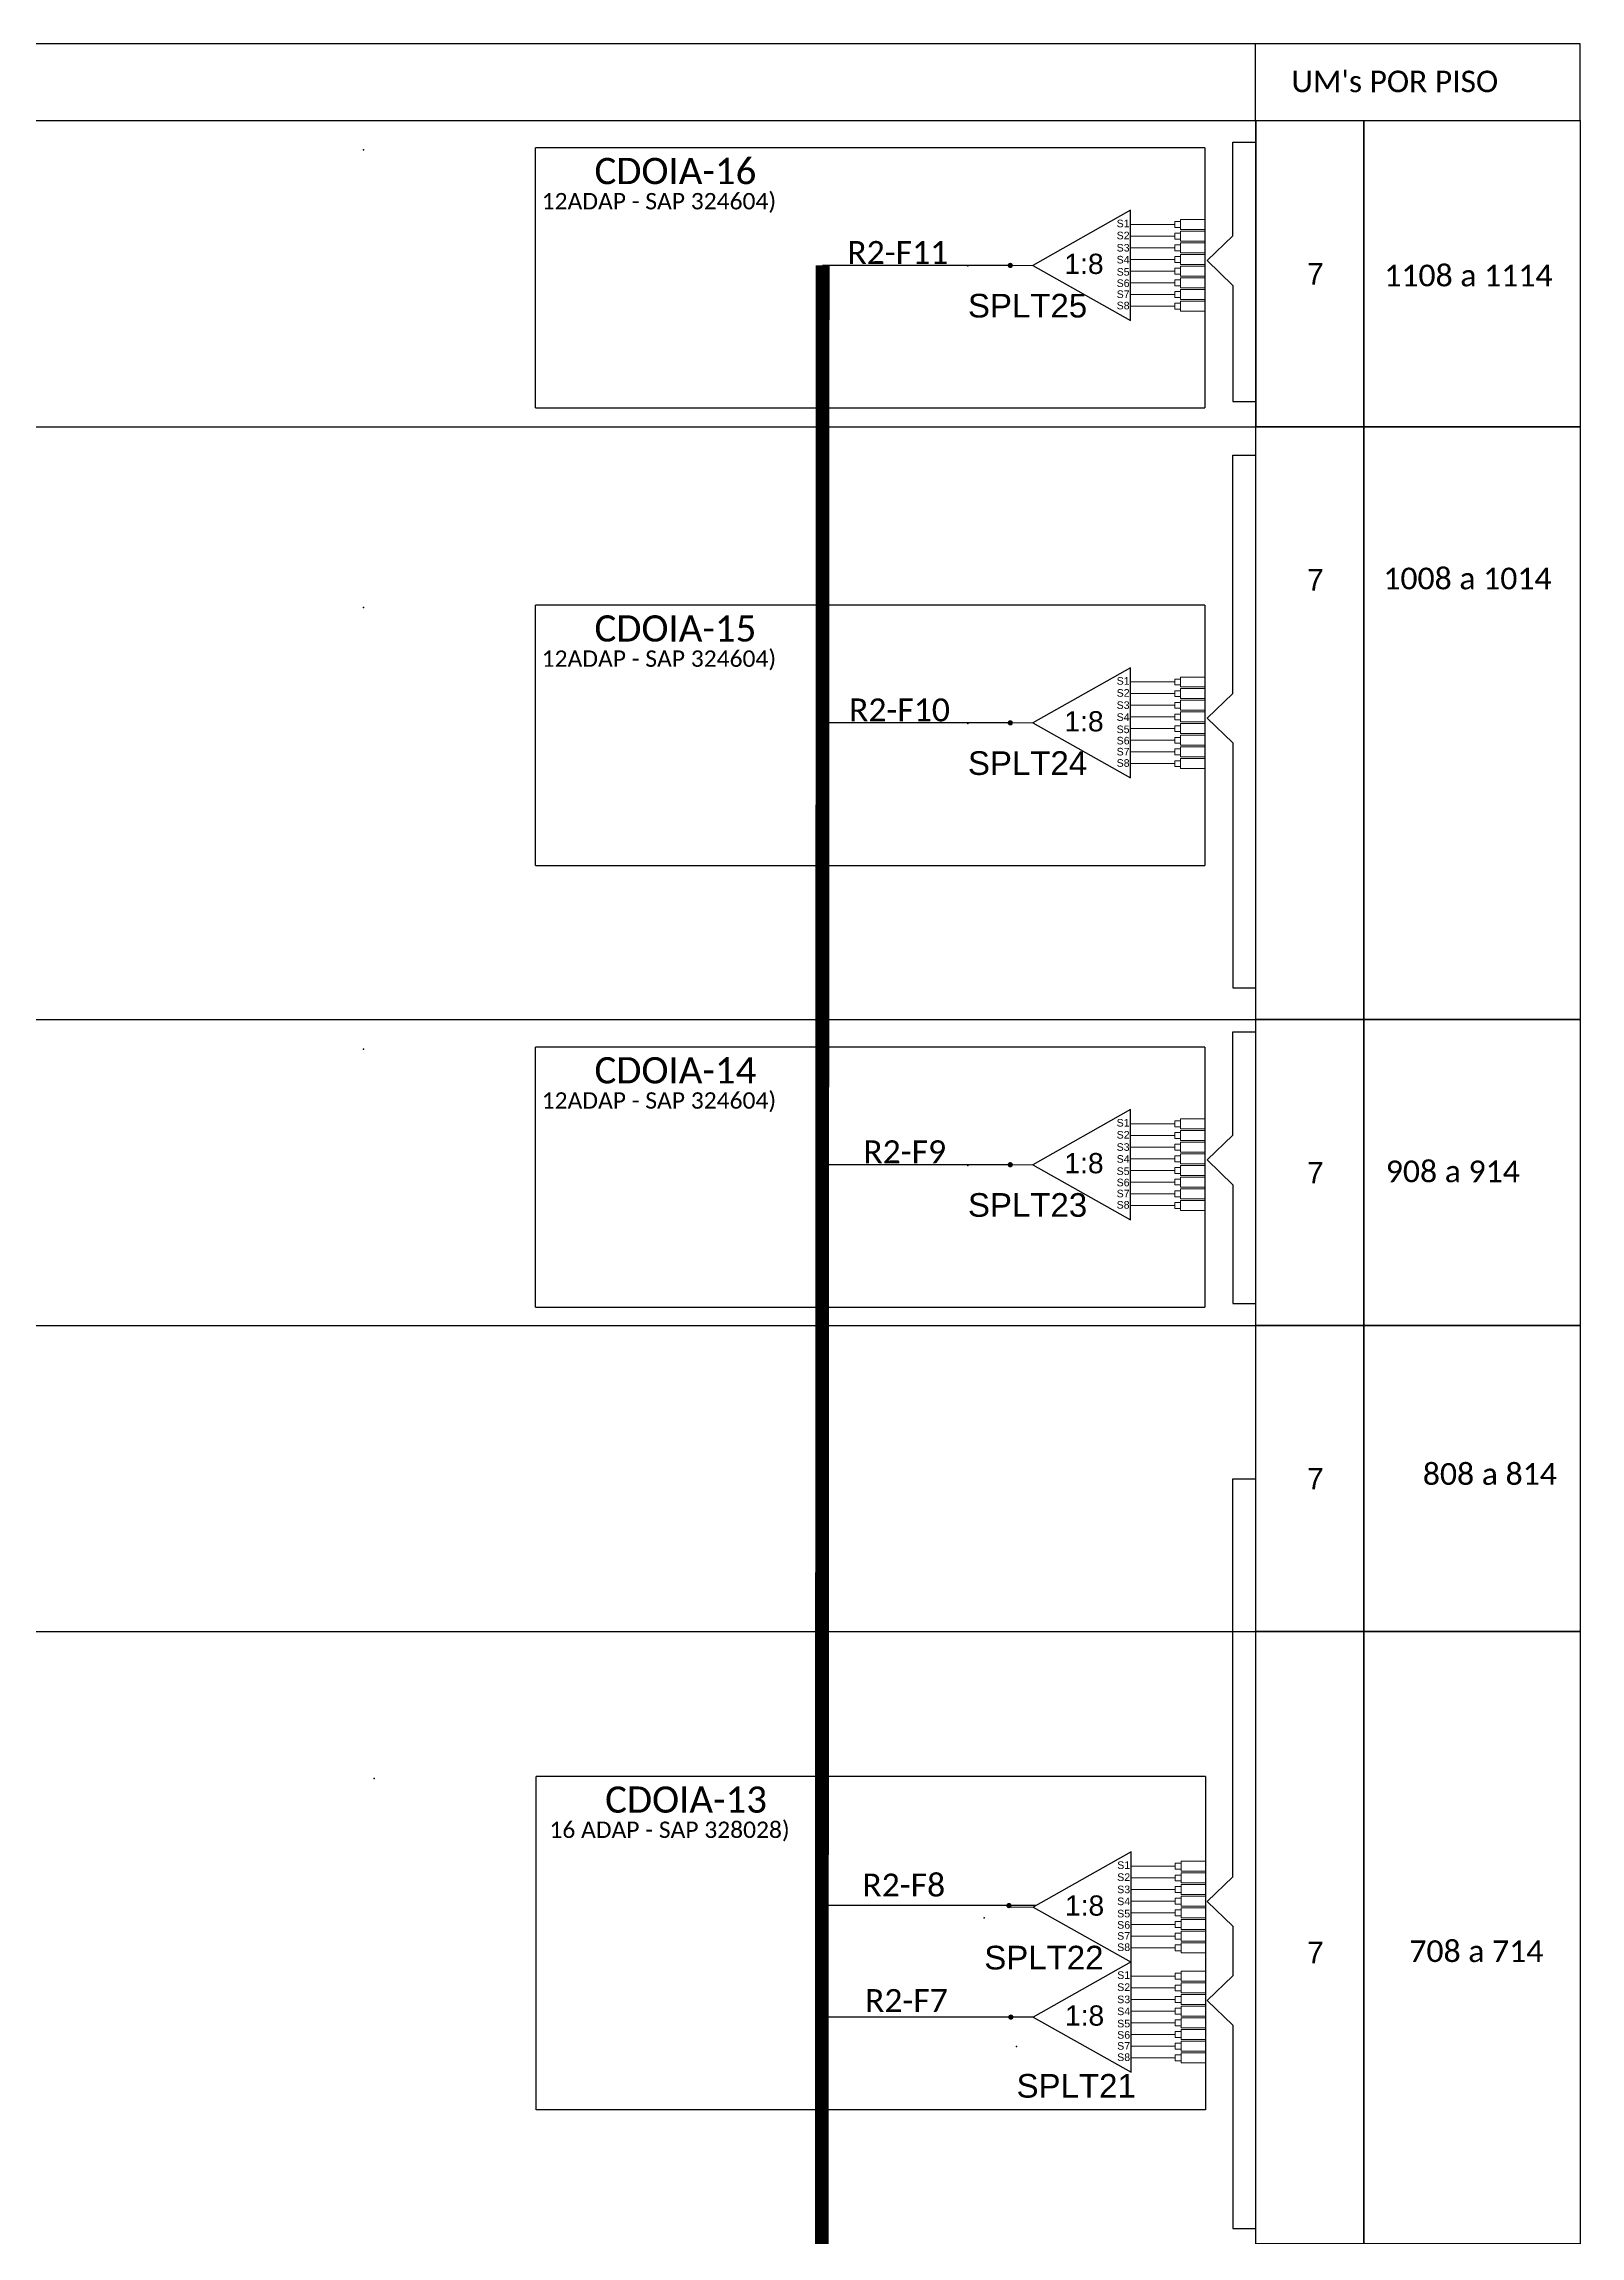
# Model space of a CAD drawing. Header units: metres. Extents: x -203 to 1885, y -55 to 636.
# Drawn here: x 683.3 to 764.1, y 150.8 to 266.2 of the extents above; entities that cross this region are included whole.
import ezdxf
from ezdxf.enums import TextEntityAlignment as Align

# ---------------------------------------------------------------- set-up
doc = ezdxf.new("R2010")
doc.units = ezdxf.units.M
doc.styles.add('ARIAL', font='arial.ttf')
doc.styles.add('WMF-Calibri0', font='calibri.ttf')

# ---------------------------------------------------------------- blocks, each defined once
blk = doc.blocks.new('SPLT_1-8_SC-APC')
at = {"color": 1}
blk.add_lwpolyline([(-7.37, -2.1), (-17.04, -7.55), (-7.37, -13), (-7.37, -2.1)], dxfattribs=at)
at = {"color": 3, "lineweight": 0}
for points in [[(-2.99, -3.51), (-7.37, -3.51)], [(-2.41, -3.02), (-2.41, -4)], [(-2.41, -3.02), (0, -3.02)], [(-2.41, -4), (0, -4)], [(-2.41, -4.17), (-2.41, -5.16)], [(-2.41, -4.17), (0, -4.17)], [(-7.37, -4.66), (-2.99, -4.66)], [(-7.37, -5.82), (-2.99, -5.82)], [(-2.41, -5.16), (0, -5.16)], [(-2.41, -5.32), (-2.41, -6.31)], [(-2.41, -5.32), (0, -5.32)], [(-2.41, -6.31), (0, -6.31)], [(-2.41, -6.48), (-2.41, -7.46)], [(-2.41, -6.48), (0, -6.48)], [(-7.37, -6.97), (-2.99, -6.97)], [(-7.37, -8.12), (-2.99, -8.12)], [(-2.41, -7.46), (0, -7.46)], [(-2.41, -7.63), (-2.41, -8.62)], [(-2.41, -7.63), (0, -7.63)], [(-2.41, -8.62), (0, -8.62)], [(-7.37, -9.28), (-2.99, -9.28)], [(-7.37, -10.43), (-2.99, -10.43)], [(-2.41, -8.78), (-2.41, -9.77)], [(-2.41, -8.78), (0, -8.78)], [(-2.41, -9.77), (0, -9.77)], [(-2.41, -9.94), (-2.41, -10.92)], [(-2.41, -9.94), (0, -9.94)], [(-7.37, -11.58), (-2.99, -11.58)], [(-2.41, -10.92), (0, -10.92)], [(-2.41, -11.09), (-2.41, -12.08)], [(-2.41, -11.09), (0, -11.09)], [(-2.41, -12.08), (0, -12.08)]]:
    blk.add_lwpolyline(points, dxfattribs=at)
for points in [[(-2.99, -3.22), (-2.41, -3.22), (-2.41, -3.8), (-2.99, -3.8)], [(-2.99, -4.38), (-2.41, -4.38), (-2.41, -4.95), (-2.99, -4.95)], [(-2.99, -5.53), (-2.41, -5.53), (-2.41, -6.1), (-2.99, -6.1)], [(-2.99, -6.68), (-2.41, -6.68), (-2.41, -7.26), (-2.99, -7.26)], [(-2.99, -7.84), (-2.41, -7.84), (-2.41, -8.41), (-2.99, -8.41)], [(-2.99, -8.99), (-2.41, -8.99), (-2.41, -9.56), (-2.99, -9.56)], [(-2.99, -10.14), (-2.41, -10.14), (-2.41, -10.72), (-2.99, -10.72)], [(-2.99, -11.3), (-2.41, -11.3), (-2.41, -11.87), (-2.99, -11.87)]]:
    blk.add_lwpolyline(points, close=True, dxfattribs=at)
at = {"color": 1, "lineweight": 0}
blk.add_lwpolyline([(-17.04, -7.55), (-19.26, -7.55)], dxfattribs=at)
at = {"color": 1, "style": 'ARIAL'}
for s, height, p in [('S1', 0.75, (-8.74, -3.78)), ('S2', 0.75, (-8.74, -4.97)), ('1:8', 2, (-13.91, -8.4)), ('S3', 0.75, (-8.74, -6.18)), ('S4', 0.75, (-8.74, -7.36)), ('S5', 0.75, (-8.74, -8.57)), ('S6', 0.75, (-8.74, -9.69)), ('S7', 0.75, (-8.74, -10.78)), ('S8', 0.75, (-8.74, -11.9))]:
    blk.add_text(s, height=height, dxfattribs=at).set_placement(p)
blk = doc.blocks.new('SPLITTER_')
blk.add_point((0, 0))
at = {"style": 'ARIAL', "flags": 4}
blk.add_attdef('SPLT', (0, -3.26), '', height=1.5, dxfattribs=at)
blk = doc.blocks.new('A$C415C251F')
at = {"color": 3}
blk.add_point((0, 0), dxfattribs=at)
blk = doc.blocks.new('LEG_CDOIA8_C-SPLT_ESQ')
at = {"color": 3, "extrusion": (0, 0, -1), "xscale": -1, "zscale": -1}
blk.add_blockref('A$C415C251F', (0, 0), dxfattribs=at)
at = {"color": 1, "style": 'WMF-Calibri0', "flags": 4}
blk.add_attdef('CDO', (21.44, -2.61), '', height=2, dxfattribs=at)
blk.add_attdef('MODELO', text='', height=1.5, dxfattribs=at).set_placement((22.54, -4.54), align=Align.CENTER)
at = {"style": 'ARIAL', "flags": 4}
blk.add_attdef('SPLITAGEM', text='', height=1.5, dxfattribs=at).set_placement((18.61, -12.59), align=Align.CENTER)

msp = doc.modelspace()

# ---------------------------------------------------------------- hatches: boundary and pattern name
h = msp.add_hatch(color=3)
h.dxf.hatch_style = 1
edge = h.paths.add_edge_path()
edge.add_arc((734.14, 254.56), 0.14, 0, 360)
h = msp.add_hatch(color=3)
h.dxf.hatch_style = 1
edge = h.paths.add_edge_path()
edge.add_arc((734.14, 230.48), 0.14, 0, 360)
h = msp.add_hatch(color=3)
h.dxf.hatch_style = 1
edge = h.paths.add_edge_path()
edge.add_arc((734.14, 207.22), 0.14, 0, 360)
h = msp.add_hatch(color=3)
h.dxf.hatch_style = 1
edge = h.paths.add_edge_path()
edge.add_arc((734.07, 168.22), 0.14, 0, 360)
h = msp.add_hatch(color=3)
h.dxf.hatch_style = 1
edge = h.paths.add_edge_path()
edge.add_arc((734.17, 162.35), 0.14, 0, 360)

# ---------------------------------------------------------------- linework, layer by layer
for p, q in [((764.14, 266.22), (747.05, 266.22)), ((764.14, 262.18), (764.14, 266.22)), ((630.48, 262.18), (747.06, 262.18)), ((747.06, 262.18), (747.06, 246.07)), ((553.27, 246.07), (747.06, 246.07)), ((558.96, 246.07), (747.06, 246.07)), ((553.27, 214.86), (747.06, 214.86)), ((558.96, 214.86), (747.06, 214.86)), ((553.27, 198.75), (747.06, 198.75)), ((558.96, 198.75), (747.06, 198.75)), ((553.27, 182.64), (747.06, 182.64)), ((558.96, 182.64), (747.06, 182.64))]:
    msp.add_line(p, q)
for points in [[(747.05, 266.22), (558.96, 266.22)], [(747.05, 262.18), (747.05, 266.22)]]:
    msp.add_lwpolyline(points)
for points in [[(747.06, 262.18), (752.76, 262.18), (752.76, 246.07), (747.06, 246.07)], [(752.76, 262.18), (764.14, 262.18), (764.14, 246.07), (752.76, 246.07)], [(747.06, 246.07), (752.76, 246.07), (752.76, 214.86), (747.06, 214.86)], [(752.76, 246.07), (764.14, 246.07), (764.14, 214.86), (752.76, 214.86)], [(747.06, 214.86), (752.76, 214.86), (752.76, 198.75), (747.06, 198.75)], [(752.76, 214.86), (764.14, 214.86), (764.14, 198.75), (752.76, 198.75)], [(747.06, 198.75), (752.76, 198.75), (752.76, 182.64), (747.06, 182.64)], [(752.76, 198.75), (764.14, 198.75), (764.14, 182.64), (752.76, 182.64)], [(747.06, 182.64), (752.76, 182.64), (752.76, 150.42), (747.06, 150.42)], [(752.76, 182.64), (764.14, 182.64), (764.14, 150.42), (752.76, 150.42)]]:
    msp.add_lwpolyline(points, close=True)
at = {"color": 3}
for points in [[(745.85, 256.12), (745.85, 261.05), (747.06, 261.05)], [(745.85, 256.12), (744.5, 254.82), (745.85, 253.51)], [(745.85, 253.51), (745.85, 247.39), (747.06, 247.39)], [(745.85, 232.03), (745.85, 244.58), (747.06, 244.58)], [(745.85, 232.03), (744.5, 230.73), (745.85, 229.43)], [(745.85, 229.43), (745.85, 216.53), (747.06, 216.53)], [(745.85, 208.77), (745.85, 214.21), (747.06, 214.21)], [(745.85, 208.77), (744.5, 207.47), (745.85, 206.17)], [(745.85, 206.17), (745.85, 199.91), (747.06, 199.91)], [(745.85, 169.73), (745.85, 190.69), (747.06, 190.69)], [(745.85, 169.73), (744.5, 168.43), (745.85, 167.13)], [(745.85, 167.13), (745.85, 164.53)], [(745.85, 164.53), (744.5, 163.23), (745.85, 161.93)], [(745.85, 161.93), (745.85, 151.22), (747.06, 151.22)]]:
    msp.add_lwpolyline(points, dxfattribs=at)
at = {"color": 1}
for points in [[(709.15, 247.06), (709.15, 260.75)], [(744.39, 260.75), (709.15, 260.75)], [(744.39, 260.75), (744.39, 247.06)], [(709.15, 247.06), (744.39, 247.06)], [(709.15, 222.98), (709.15, 236.67)], [(744.39, 236.67), (709.15, 236.67)], [(744.39, 236.67), (744.39, 222.98)], [(709.15, 222.98), (744.39, 222.98)], [(709.15, 199.72), (709.15, 213.41)], [(744.39, 213.41), (709.15, 213.41)], [(744.39, 213.41), (744.39, 199.72)], [(709.15, 199.72), (744.39, 199.72)], [(709.18, 157.47), (709.18, 175.02)], [(744.42, 175.02), (709.18, 175.02)], [(744.42, 175.02), (744.42, 157.47)], [(744.42, 157.47), (709.18, 157.47)]]:
    msp.add_lwpolyline(points, dxfattribs=at)
at = {"color": 6, "const_width": 0.726}
msp.add_lwpolyline([(724.16, 24.34), (724.26, 254.56)], dxfattribs=at)
at = {"color": 6}
for points in [[(734.14, 254.56), (724.26, 254.56)], [(734.14, 230.48), (724.26, 230.48)], [(734.14, 207.22), (724.26, 207.22)], [(735.48, 168.22), (724.16, 168.22)], [(735.36, 162.35), (724.26, 162.35)]]:
    msp.add_lwpolyline(points, dxfattribs=at)

# ---------------------------------------------------------------- block references
at = {"color": 1}
ref = msp.add_blockref('LEG_CDOIA8_C-SPLT_ESQ', (700.08, 260.64), dxfattribs=dict(at, xscale=0.6897623040001566, yscale=0.6897623040001584, zscale=0.6897623040001567))
ref.add_attrib('CDO', 'CDOIA-16', (712.25, 258.84), dxfattribs={"color": 1, "height": 1.38, "style": 'WMF-Calibri0'})
ref.add_attrib('MODELO', '12ADAP - SAP 324604)', dxfattribs={"color": 1, "height": 0.8622, "style": 'WMF-Calibri0'}).set_placement((715.64, 257.51), align=Align.CENTER)
at = {"color": 3, "xscale": 0.532102348800001, "yscale": 0.5321023488000023, "zscale": 0.532102348800001}
for p in [(744.39, 258.58), (744.39, 234.5), (744.39, 211.24), (744.42, 172.16), (744.42, 166.37)]:
    msp.add_blockref('SPLT_1-8_SC-APC', p, dxfattribs=at)
ref = msp.add_blockref('SPLITTER_', (731.91, 254.53), dxfattribs=dict(xscale=0.8294400000001887, yscale=0.82944000000019, zscale=0.8294400000001886))
ref.add_attrib('SPLT', 'SPLT25', (731.91, 251.82), dxfattribs={"height": 1.244, "style": 'ARIAL'})
at = {"color": 1}
ref = msp.add_blockref('LEG_CDOIA8_C-SPLT_ESQ', (700.08, 236.56), dxfattribs=dict(at, xscale=0.6897623040001566, yscale=0.6897623040001584, zscale=0.6897623040001567))
ref.add_attrib('CDO', 'CDOIA-15', (712.25, 234.76), dxfattribs={"color": 1, "height": 1.38, "style": 'WMF-Calibri0'})
ref.add_attrib('MODELO', '12ADAP - SAP 324604)', dxfattribs={"color": 1, "height": 0.8622, "style": 'WMF-Calibri0'}).set_placement((715.64, 233.43), align=Align.CENTER)
ref = msp.add_blockref('SPLITTER_', (731.91, 230.44), dxfattribs=dict(xscale=0.8294400000001887, yscale=0.82944000000019, zscale=0.8294400000001886))
ref.add_attrib('SPLT', 'SPLT24', (731.91, 227.74), dxfattribs={"height": 1.244, "style": 'ARIAL'})
ref = msp.add_blockref('LEG_CDOIA8_C-SPLT_ESQ', (700.08, 213.3), dxfattribs=dict(at, xscale=0.6897623040001566, yscale=0.6897623040001584, zscale=0.6897623040001567))
ref.add_attrib('CDO', 'CDOIA-14', (712.25, 211.5), dxfattribs={"color": 1, "height": 1.38, "style": 'WMF-Calibri0'})
ref.add_attrib('MODELO', '12ADAP - SAP 324604)', dxfattribs={"color": 1, "height": 0.8622, "style": 'WMF-Calibri0'}).set_placement((715.64, 210.17), align=Align.CENTER)
ref = msp.add_blockref('SPLITTER_', (731.91, 207.18), dxfattribs=dict(xscale=0.8294400000001887, yscale=0.82944000000019, zscale=0.8294400000001886))
ref.add_attrib('SPLT', 'SPLT23', (731.91, 204.48), dxfattribs={"height": 1.244, "style": 'ARIAL'})
ref = msp.add_blockref('LEG_CDOIA8_C-SPLT_ESQ', (700.65, 174.91), dxfattribs=dict(at, xscale=0.6897623040001566, yscale=0.6897623040001584, zscale=0.6897623040001567))
ref.add_attrib('CDO', 'CDOIA-13', (712.81, 173.11), dxfattribs={"color": 1, "height": 1.38, "style": 'WMF-Calibri0'})
ref.add_attrib('MODELO', '16 ADAP - SAP 328028)', dxfattribs={"color": 1, "height": 0.8622, "style": 'WMF-Calibri0'}).set_placement((716.2, 171.78), align=Align.CENTER)
ref = msp.add_blockref('SPLITTER_', (732.77, 167.57), dxfattribs=dict(xscale=0.8294400000001887, yscale=0.82944000000019, zscale=0.8294400000001886))
ref.add_attrib('SPLT', 'SPLT22', (732.77, 164.86), dxfattribs={"height": 1.244, "style": 'ARIAL'})
ref = msp.add_blockref('SPLITTER_', (734.47, 160.81), dxfattribs=dict(xscale=0.8294400000001887, yscale=0.82944000000019, zscale=0.8294400000001886))
ref.add_attrib('SPLT', 'SPLT21', (734.47, 158.11), dxfattribs={"height": 1.244, "style": 'ARIAL'})

# ---------------------------------------------------------------- texts
at = {"color": 0, "style": 'WMF-Calibri0'}
msp.add_text("UM's POR PISO", height=1.1316, dxfattribs=at).set_placement((748.94, 263.68))
at = {"color": 6, "style": 'WMF-Calibri0'}
for s, p in [('R2-F11', (725.56, 254.64)), ('R2-F10', (725.65, 230.56)), ('R2-F9', (726.4, 207.3)), ('R2-F8', (726.35, 168.7)), ('R2-F7', (726.49, 162.62))]:
    msp.add_text(s, height=1.205, dxfattribs=at).set_placement(p)
at = {"style": 'WMF-Calibri0'}
for s, p in [('1108 a 1114', (753.83, 253.46)), ('1008 a 1014', (753.78, 237.51)), ('908 a 914', (753.91, 206.3)), ('808 a 814', (755.86, 190.37)), ('708 a 714', (755.15, 165.25))]:
    msp.add_text(s, height=1.14, dxfattribs=at).set_placement(p)
at = {"style": 'ARIAL', "flags": 12}
for p in [(750.2, 254.12), (750.2, 238.01), (750.2, 206.8), (750.2, 190.69), (750.2, 165.75)]:
    msp.add_attdef('7', text='XX', height=1.132, dxfattribs=at).set_placement(p, align=Align.MIDDLE_CENTER)

doc.saveas('drawing.dxf')
